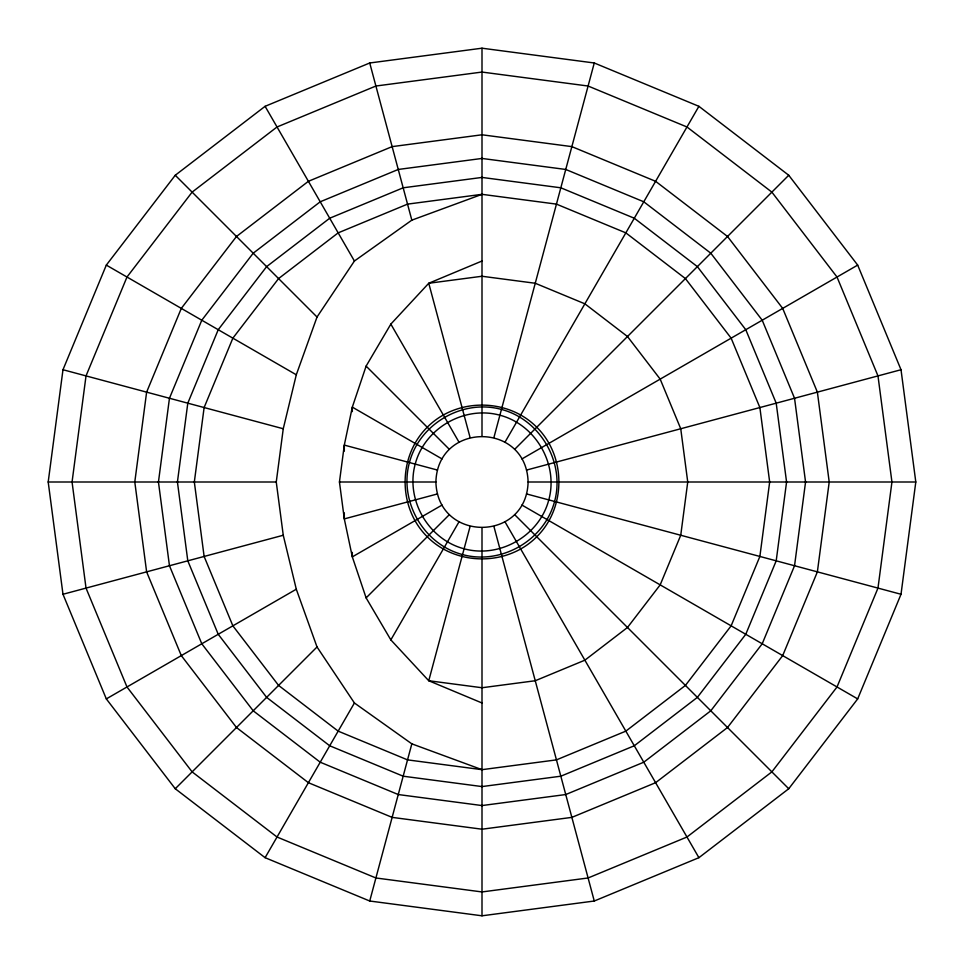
<?xml version="1.0" encoding="UTF-8"?>
<svg xmlns="http://www.w3.org/2000/svg" width="964" height="964" viewBox="0 0 964 964"><rect width="100%" height="100%" fill="white"/><g stroke="black" fill="none" stroke-linecap="round" stroke-linejoin="round"><path stroke-width="1.45" d="M48.2 482L62.985 369.73L106.317 265.1L175.255 175.255L265.1 106.317L369.73 62.985L482 48.2L594.27 62.985L698.9 106.317L788.745 175.255L857.683 265.1L901.015 369.73L915.8 482L901.015 594.27L857.683 698.9L788.745 788.745L698.9 857.683L594.27 901.015L482 915.8L369.73 901.015L265.1 857.683L175.255 788.745L106.317 698.9L62.985 594.27L48.2 482L157.939 482M158.445 482L169.459 398.252L201.789 320.217L253.207 253.207L320.217 201.789L398.252 169.459L482 158.445L565.748 169.459L643.783 201.789L710.793 253.207L762.211 320.217L794.541 398.252L805.555 482L794.541 565.748L762.211 643.783L710.793 710.793L643.783 762.211L565.748 794.541L482 805.555L398.252 794.541L320.217 762.211L253.207 710.793L201.789 643.783L169.459 565.748L158.445 482L276.258 482L283.259 535.249L296.297 589.221L317.023 646.977L354.415 702.985L411.833 743.846L482 769.67L556.457 759.873L625.841 731.134L685.416 685.416L731.134 625.841L759.873 556.457L769.67 482L759.873 407.543L731.134 338.159L685.416 278.584L625.841 232.866L556.457 204.127L482 194.33L407.543 204.127L338.159 232.866L278.584 278.584L232.866 338.159L204.127 407.543L194.33 482L204.127 556.457L232.866 625.841L278.584 685.416L338.159 731.134L407.543 759.873L482 769.67M276.258 482L283.259 428.751L296.297 374.779L317.023 317.023L354.415 261.015L411.833 220.154L482 194.33M482 702.985L428.751 680.741L390.842 639.891L366.115 597.885L352.318 556.867L344.305 518.897L339.449 482L344.305 445.103L352.318 407.133L366.115 366.115L390.842 324.109L428.751 283.259L482 261.015M435.897 482C437.536 421.545 526.465 421.545 528.103 482C526.465 542.455 437.536 542.455 435.897 482L339.449 482M369.73 901.015L411.833 743.846M470.071 526.525L428.751 680.741L482 687.742L535.249 680.741L584.871 660.183L627.48 627.48L660.183 584.871L680.741 535.249L687.742 482L680.741 428.751L660.183 379.129L627.48 336.52L584.871 303.817L535.249 283.259L482 276.258L428.751 283.259L470.071 437.475M493.93 437.475L594.27 62.985M265.1 857.683L354.415 702.985M390.842 639.891L458.948 521.922M505.052 442.078L698.9 106.317M536.755 536.755C566.254 507.63 566.254 456.37 536.755 427.233C507.63 397.746 456.37 397.746 427.245 427.233C397.746 456.37 397.746 507.63 427.245 536.755C456.37 566.254 507.63 566.254 536.755 536.755L514.595 514.595M175.255 788.745L317.023 646.977M366.115 597.885L449.405 514.595M514.595 449.405L536.755 427.233M536.972 427.028L788.745 175.255M106.317 698.9L296.297 589.221M442.078 505.052L352.318 556.867L352.318 552.384M521.922 458.948L857.683 265.1M62.985 594.27L283.259 535.249M437.475 493.93L344.305 518.897L344.305 512.872M526.525 470.071L901.015 369.73M528.103 482L805.555 482M806.061 482L915.8 482M62.985 369.73L283.259 428.751M437.475 470.071L344.305 445.103L344.305 451.128M526.525 493.93L901.015 594.27M106.317 265.1L296.297 374.779M442.078 458.948L352.318 407.133L352.318 411.616M521.922 505.052L857.683 698.9M175.255 175.255L317.023 317.023M366.115 366.115L449.405 449.405M536.972 536.972L788.745 788.745M265.1 106.317L354.415 261.015M390.842 324.109L458.948 442.078M505.052 521.922L698.9 857.683M369.73 62.985L411.833 220.154M493.93 526.525L594.27 901.015M482 48.2L482 157.939M482 158.445L482 435.897M482 528.103L482 805.555M482 806.061L482 915.8M86.025 375.9L72.059 482L86.025 588.1L126.983 686.971L192.125 771.875L277.03 837.017L375.9 877.975L482 891.941L588.1 877.975L686.971 837.017L771.875 771.875L837.017 686.971L877.975 588.1L891.941 482L877.975 375.9L837.017 277.03L771.875 192.125L686.971 126.983L588.1 86.025L482 72.059L375.9 86.025L277.03 126.983L192.125 192.125L126.983 277.03L86.025 375.9M146.624 392.131L134.791 482L146.624 571.869L181.304 655.604L236.481 727.519L308.396 782.696L392.131 817.376L482 829.209L571.869 817.376L655.604 782.696L727.519 727.519L782.696 655.604L817.376 571.869L829.209 482L817.376 392.131L782.696 308.396L727.519 236.481L655.604 181.304L571.869 146.624L482 134.791L392.131 146.624L308.396 181.304L236.481 236.481L181.304 308.396L146.624 392.131M187.799 403.169L177.424 482L187.799 560.831L218.226 634.288L266.63 697.37L329.712 745.774L403.169 776.201L482 786.576L560.831 776.201L634.288 745.774L697.37 697.37L745.774 634.288L776.201 560.831L786.576 482L776.201 403.169L745.774 329.712L697.37 266.63L634.288 218.226L560.831 187.799L482 177.424L403.169 187.799L329.712 218.226L266.63 266.63L218.226 329.712L187.799 403.169M409.423 462.551C398.771 501.328 423.642 544.419 462.551 554.577C501.328 565.229 544.419 540.358 554.577 501.449C565.229 462.672 540.358 419.581 501.449 409.423C462.672 398.771 419.581 423.642 409.423 462.551M415.207 464.106C405.41 499.786 428.293 539.43 464.106 548.793C499.786 558.59 539.43 535.707 548.793 499.894C558.59 464.214 535.707 424.57 499.894 415.207C464.214 405.41 424.57 428.293 415.207 464.106"/></g></svg>
